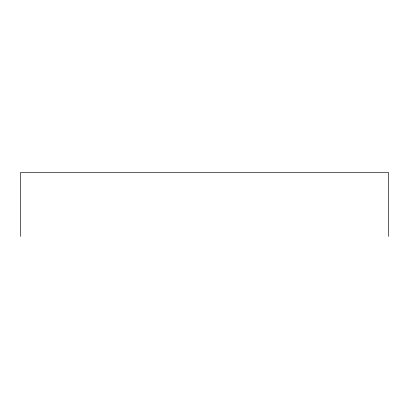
<?xml version="1.0" encoding="UTF-8"?>
<svg xmlns="http://www.w3.org/2000/svg" width="409" height="409" viewBox="0 0 409 409"><rect width="100%" height="100%" fill="white"/><g stroke="black" fill="none" stroke-linecap="round" stroke-linejoin="round"><path stroke-width="0.61" d="M388.55 236.438L388.55 172.562L20.45 172.562L20.45 236.438"/></g></svg>
